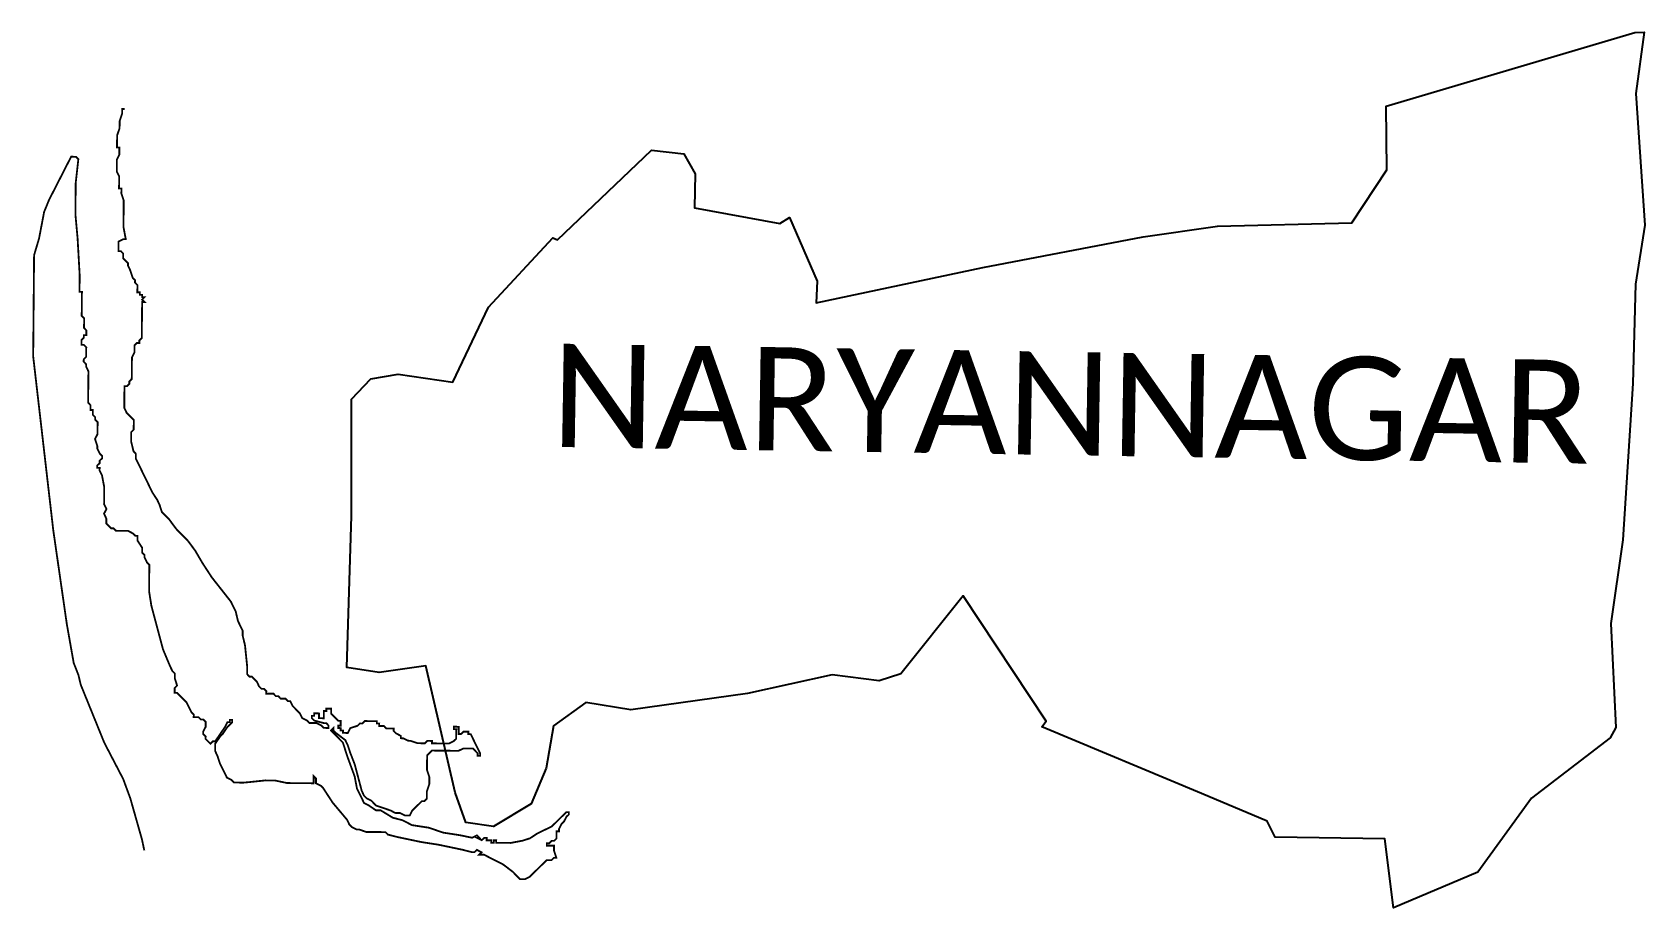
# Model space of a CAD drawing. Header units: metres. Extents: x 291344 to 294026, y 1986387 to 1987843.
import ezdxf

# ---------------------------------------------------------------- set-up
doc = ezdxf.new("R2010")
doc.units = ezdxf.units.M
for name, color, linetype in [('HIGH TIDE LINE', 6, 'Continuous'), ('village', 3, 'Continuous'), ('VILLAGE NAME', 250, 'Continuous')]:
    doc.layers.add(name, color=color, linetype=linetype)
doc.styles.get("Standard").update_dxf_attribs({"font": 'calibri.ttf'})

msp = doc.modelspace()

# ---------------------------------------------------------------- linework, layer by layer
at = {"layer": 'HIGH TIDE LINE', "lineweight": 0}
msp.add_lwpolyline([(291497.8, 1987715.4, 3.01, 3.01, 0), (291493.8, 1987715.4, 3.01, 3.01, 0), (291493.7, 1987707.4, 3.01, 3.01, 0), (291489.6, 1987695.4, 3.01, 3.01, 0), (291489.5, 1987683.4, 3.01, 3.01, 0), (291485.4, 1987671.4, 3.01, 3.01, 0), (291485.2, 1987651.4, 3.01, 3.01, 0), (291489.2, 1987651.3, 3.01, 3.01, 0), (291489.1, 1987639.3, 3.01, 3.01, 0), (291485, 1987631.3, 3.01, 3.01, 0), (291484.8, 1987611.3, 3.01, 3.01, 0), (291488.8, 1987603.2, 3.01, 3.01, 0), (291488.6, 1987583.2, 3.01, 3.01, 0), (291492.6, 1987583.1, 3.01, 3.01, 0), (291492.5, 1987575.1, 3.01, 3.01, 0), (291496.4, 1987563.1, 3.01, 3.01, 0), (291496, 1987519, 3.01, 3.01, 0), (291499.8, 1987498.9, 3.01, 3.01, 0), (291495.8, 1987498.9, 3.01, 3.01, 0), (291487.8, 1987495, 3.01, 3.01, 0), (291487.6, 1987479, 3.01, 3.01, 0), (291491.7, 1987478.9, 3.01, 3.01, 0), (291495.6, 1987474.9, 3.01, 3.01, 0), (291495.5, 1987466.9, 3.01, 3.01, 0), (291503.5, 1987458.8, 3.01, 3.01, 0), (291503.5, 1987454.8, 3.01, 3.01, 0), (291507.4, 1987446.7, 3.01, 3.01, 0), (291511.3, 1987434.6, 3.01, 3.01, 0), (291515.3, 1987430.6, 3.01, 3.01, 0), (291515.2, 1987426.6, 3.01, 3.01, 0), (291519.2, 1987422.5, 3.01, 3.01, 0), (291519.1, 1987410.5, 3.01, 3.01, 0), (291523.1, 1987410.5, 3.01, 3.01, 0), (291523.1, 1987406.5, 3.01, 3.01, 0), (291527.1, 1987406.4, 3.01, 3.01, 0), (291527, 1987402.4, 3.01, 3.01, 0), (291531, 1987402.4, 3.01, 3.01, 0), (291527, 1987398.4, 3.01, 3.01, 0), (291531, 1987394.4, 3.01, 3.01, 0), (291527, 1987394.4, 3.01, 3.01, 0), (291526.4, 1987334.3, 3.01, 3.01, 0), (291522.4, 1987330.3, 3.01, 3.01, 0), (291522.3, 1987326.3, 3.01, 3.01, 0), (291518.3, 1987326.3, 3.01, 3.01, 0), (291514.3, 1987322.4, 3.01, 3.01, 0), (291514.2, 1987310.3, 3.01, 3.01, 0), (291510.1, 1987302.4, 3.01, 3.01, 0), (291509.7, 1987266.3, 3.01, 3.01, 0), (291505.7, 1987262.3, 3.01, 3.01, 0), (291505.7, 1987258.3, 3.01, 3.01, 0), (291501.6, 1987254.3, 3.01, 3.01, 0), (291497.6, 1987254.4, 3.01, 3.01, 0), (291497.3, 1987218.3, 3.01, 3.01, 0), (291501.2, 1987210.2, 3.01, 3.01, 0), (291505.2, 1987206.2, 3.01, 3.01, 0), (291513.1, 1987198.1, 3.01, 3.01, 0), (291513, 1987182.1, 3.01, 3.01, 0), (291508.9, 1987178.1, 3.01, 3.01, 0), (291508.8, 1987162.1, 3.01, 3.01, 0), (291512.7, 1987146, 3.01, 3.01, 0), (291516.6, 1987141.9, 3.01, 3.01, 0), (291516.5, 1987133.9, 3.01, 3.01, 0), (291520.5, 1987125.9, 3.01, 3.01, 0), (291544.1, 1987077.6, 3.01, 3.01, 0), (291552, 1987065.5, 3.01, 3.01, 0), (291555.9, 1987057.4, 3.01, 3.01, 0), (291559.8, 1987045.3, 3.01, 3.01, 0), (291571.7, 1987033.2, 3.01, 3.01, 0), (291577.7, 1987025.1, 3.01, 3.01, 0), (291583.6, 1987017.1, 3.01, 3.01, 0), (291603.5, 1986996.8, 3.01, 3.01, 0), (291615.4, 1986980.7, 3.01, 3.01, 0), (291627.2, 1986960.5, 3.01, 3.01, 0), (291643, 1986936.3, 3.01, 3.01, 0), (291658.9, 1986916.1, 3.01, 3.01, 0), (291674.7, 1986896, 3.01, 3.01, 0), (291682.6, 1986879.9, 3.01, 3.01, 0), (291686.4, 1986863.8, 3.01, 3.01, 0), (291694.3, 1986847.7, 3.01, 3.01, 0), (291694.2, 1986839.7, 3.01, 3.01, 0), (291698.1, 1986823.6, 3.01, 3.01, 0), (291701.8, 1986787.5, 3.01, 3.01, 0), (291701.7, 1986775.4, 3.01, 3.01, 0), (291705.6, 1986771.4, 3.01, 3.01, 0), (291709.6, 1986771.4, 3.01, 3.01, 0), (291713.6, 1986767.3, 3.01, 3.01, 0), (291717.6, 1986763.3, 3.01, 3.01, 0), (291721.5, 1986755.2, 3.01, 3.01, 0), (291725.5, 1986751.2, 3.01, 3.01, 0), (291729.5, 1986751.1, 3.01, 3.01, 0), (291733.5, 1986747.1, 3.01, 3.01, 0), (291733.4, 1986743.1, 3.01, 3.01, 0), (291745.4, 1986743, 3.01, 3.01, 0), (291749.4, 1986738.9, 3.01, 3.01, 0), (291753.4, 1986738.9, 3.01, 3.01, 0), (291757.4, 1986734.8, 3.01, 3.01, 0), (291765.4, 1986734.8, 3.01, 3.01, 0), (291769.4, 1986730.7, 3.01, 3.01, 0), (291773.4, 1986730.7, 3.01, 3.01, 0), (291777.3, 1986722.6, 3.01, 3.01, 0), (291789.2, 1986710.5, 3.01, 3.01, 0), (291793.2, 1986702.4, 3.01, 3.01, 0), (291801.2, 1986698.4, 3.01, 3.01, 0), (291805.1, 1986694.3, 3.01, 3.01, 0), (291817.1, 1986694.2, 3.01, 3.01, 0), (291825.1, 1986690.1, 3.01, 3.01, 0), (291829.1, 1986686.1, 3.01, 3.01, 0), (291837.1, 1986686, 3.01, 3.01, 0), (291837.1, 1986690, 3.01, 3.01, 0), (291833.2, 1986694.1, 3.01, 3.01, 0), (291829.2, 1986694.1, 3.01, 3.01, 0), (291813.2, 1986698.3, 3.01, 3.01, 0), (291809.2, 1986702.3, 3.01, 3.01, 0), (291809.2, 1986706.3, 3.01, 3.01, 0), (291813.2, 1986706.3, 3.01, 3.01, 0), (291813.3, 1986710.3, 3.01, 3.01, 0), (291821.3, 1986710.2, 3.01, 3.01, 0), (291821.2, 1986702.2, 3.01, 3.01, 0), (291829.2, 1986702.1, 3.01, 3.01, 0), (291829.4, 1986714.1, 3.01, 3.01, 0), (291833.4, 1986714.1, 3.01, 3.01, 0), (291833.4, 1986718.1, 3.01, 3.01, 0), (291841.4, 1986718, 3.01, 3.01, 0), (291841.3, 1986710, 3.01, 3.01, 0), (291845.3, 1986706, 3.01, 3.01, 0), (291849.3, 1986701.9, 3.01, 3.01, 0), (291853.3, 1986697.9, 3.01, 3.01, 0), (291857.3, 1986697.9, 3.01, 3.01, 0), (291857.2, 1986689.8, 3.01, 3.01, 0), (291853.2, 1986689.9, 3.01, 3.01, 0), (291853.1, 1986685.9, 3.01, 3.01, 0), (291857.2, 1986685.8, 3.01, 3.01, 0), (291857.1, 1986681.8, 3.01, 3.01, 0), (291861.1, 1986681.8, 3.01, 3.01, 0), (291861.1, 1986677.8, 3.01, 3.01, 0), (291869.1, 1986677.7, 3.01, 3.01, 0), (291873.2, 1986685.7, 3.01, 3.01, 0), (291885.2, 1986689.6, 3.01, 3.01, 0), (291889.3, 1986693.6, 3.01, 3.01, 0), (291893.3, 1986693.5, 3.01, 3.01, 0), (291897.3, 1986697.5, 3.01, 3.01, 0), (291917.4, 1986697.3, 3.01, 3.01, 0), (291917.3, 1986693.3, 3.01, 3.01, 0), (291921.4, 1986693.3, 3.01, 3.01, 0), (291921.3, 1986689.2, 3.01, 3.01, 0), (291929.3, 1986689.2, 3.01, 3.01, 0), (291933.3, 1986685.1, 3.01, 3.01, 0), (291945.3, 1986685, 3.01, 3.01, 0), (291945.3, 1986681, 3.01, 3.01, 0), (291949.3, 1986677, 3.01, 3.01, 0), (291957.2, 1986672.9, 3.01, 3.01, 0), (291957.2, 1986668.9, 3.01, 3.01, 0), (291961.2, 1986668.8, 3.01, 3.01, 0), (291969.2, 1986664.8, 3.01, 3.01, 0), (291973.2, 1986664.7, 3.01, 3.01, 0), (291985.2, 1986660.6, 3.01, 3.01, 0), (291997.2, 1986660.5, 3.01, 3.01, 0), (292001.3, 1986664.5, 3.01, 3.01, 0), (292009.3, 1986664.4, 3.01, 3.01, 0), (292009.2, 1986660.4, 3.01, 3.01, 0), (292037.3, 1986660.1, 3.01, 3.01, 0), (292045.3, 1986664.1, 3.01, 3.01, 0), (292049.4, 1986668, 3.01, 3.01, 0), (292049.5, 1986684.1, 3.01, 3.01, 0), (292045.5, 1986684.1, 3.01, 3.01, 0), (292045.6, 1986688.1, 3.01, 3.01, 0), (292053.6, 1986688, 3.01, 3.01, 0), (292053.5, 1986676, 3.01, 3.01, 0), (292057.5, 1986676, 3.01, 3.01, 0), (292061.5, 1986679.9, 3.01, 3.01, 0), (292069.5, 1986679.9, 3.01, 3.01, 0), (292069.5, 1986675.9, 3.01, 3.01, 0), (292073.5, 1986675.8, 3.01, 3.01, 0), (292085.3, 1986651.7, 3.01, 3.01, 0), (292089.2, 1986643.6, 3.01, 3.01, 0), (292089.2, 1986639.6, 3.01, 3.01, 0), (292085.2, 1986639.6, 3.01, 3.01, 0), (292085.2, 1986643.7, 3.01, 3.01, 0), (292081.3, 1986647.7, 3.01, 3.01, 0), (292077.3, 1986651.7, 3.01, 3.01, 0), (292061.3, 1986651.9, 3.01, 3.01, 0), (292053.2, 1986648, 3.01, 3.01, 0), (292009.1, 1986648.4, 3.01, 3.01, 0), (292005.1, 1986644.4, 3.01, 3.01, 0), (292001, 1986640.4, 3.01, 3.01, 0), (292000.8, 1986616.4, 3.01, 3.01, 0), (292004.7, 1986604.3, 3.01, 3.01, 0), (292004.6, 1986592.3, 3.01, 3.01, 0), (292000.5, 1986580.3, 3.01, 3.01, 0), (292000.4, 1986568.3, 3.01, 3.01, 0), (291996.3, 1986564.3, 3.01, 3.01, 0), (291992.3, 1986564.3, 3.01, 3.01, 0), (291988.3, 1986560.4, 3.01, 3.01, 0), (291980.2, 1986552.4, 3.01, 3.01, 0), (291976.1, 1986548.4, 3.01, 3.01, 0), (291972.1, 1986540.5, 3.01, 3.01, 0), (291964, 1986540.5, 3.01, 3.01, 0), (291956.1, 1986544.6, 3.01, 3.01, 0), (291948, 1986544.7, 3.01, 3.01, 0), (291940.1, 1986548.8, 3.01, 3.01, 0), (291916.1, 1986557, 3.01, 3.01, 0), (291908.2, 1986565.1, 3.01, 3.01, 0), (291900.2, 1986569.2, 3.01, 3.01, 0), (291896.2, 1986573.2, 3.01, 3.01, 0), (291892.3, 1986581.3, 3.01, 3.01, 0), (291880.6, 1986625.5, 3.01, 3.01, 0), (291872.8, 1986645.6, 3.01, 3.01, 0), (291868.9, 1986657.7, 3.01, 3.01, 0), (291865, 1986665.7, 3.01, 3.01, 0), (291849.1, 1986677.9, 3.01, 3.01, 0), (291845.1, 1986681.9, 3.01, 3.01, 0), (291845.1, 1986685.9, 3.01, 3.01, 0), (291841.1, 1986682, 3.01, 3.01, 0), (291845.1, 1986677.9, 3.01, 3.01, 0), (291860.9, 1986661.7, 3.01, 3.01, 0), (291868.7, 1986637.6, 3.01, 3.01, 0), (291880.5, 1986605.4, 3.01, 3.01, 0), (291884.3, 1986585.4, 3.01, 3.01, 0), (291892.2, 1986569.3, 3.01, 3.01, 0), (291896.1, 1986561.2, 3.01, 3.01, 0), (291904.1, 1986557.1, 3.01, 3.01, 0), (291916, 1986549, 3.01, 3.01, 0), (291924, 1986548.9, 3.01, 3.01, 0), (291944, 1986536.7, 3.01, 3.01, 0), (291960, 1986532.6, 3.01, 3.01, 0), (291975.9, 1986524.4, 3.01, 3.01, 0), (292003.9, 1986520.1, 3.01, 3.01, 0), (292027.9, 1986511.9, 3.01, 3.01, 0), (292055.9, 1986507.6, 3.01, 3.01, 0), (292075.9, 1986503.4, 3.01, 3.01, 0), (292084, 1986507.4, 3.01, 3.01, 0), (292088, 1986503.3, 3.01, 3.01, 0), (292083.9, 1986503.4, 3.01, 3.01, 0), (292091.9, 1986499.3, 3.01, 3.01, 0), (292096, 1986503.2, 3.01, 3.01, 0), (292100, 1986503.2, 3.01, 3.01, 0), (292099.9, 1986499.2, 3.01, 3.01, 0), (292108, 1986499.1, 3.01, 3.01, 0), (292107.9, 1986495.1, 3.01, 3.01, 0), (292111.9, 1986495.1, 3.01, 3.01, 0), (292112, 1986499.1, 3.01, 3.01, 0), (292116, 1986499.1, 3.01, 3.01, 0), (292115.9, 1986495, 3.01, 3.01, 0), (292140, 1986494.8, 3.01, 3.01, 0), (292160.1, 1986498.6, 3.01, 3.01, 0), (292172.1, 1986502.5, 3.01, 3.01, 0), (292184.2, 1986510.5, 3.01, 3.01, 0), (292200.3, 1986518.3, 3.01, 3.01, 0), (292208.4, 1986522.3, 3.01, 3.01, 0), (292216.5, 1986530.2, 3.01, 3.01, 0), (292232.6, 1986546.1, 3.01, 3.01, 0), (292236.7, 1986546.1, 3.01, 3.01, 0), (292236.6, 1986542, 3.01, 3.01, 0), (292232.6, 1986538.1, 3.01, 3.01, 0), (292228.5, 1986530.1, 3.01, 3.01, 0), (292224.4, 1986526.1, 3.01, 3.01, 0), (292220.4, 1986518.1, 3.01, 3.01, 0), (292220.3, 1986514.1, 3.01, 3.01, 0), (292216.3, 1986514.2, 3.01, 3.01, 0), (292216.2, 1986502.1, 3.01, 3.01, 0), (292212.2, 1986498.2, 3.01, 3.01, 0), (292208.2, 1986498.2, 3.01, 3.01, 0), (292204.1, 1986494.2, 3.01, 3.01, 0), (292200.1, 1986494.3, 3.01, 3.01, 0), (292200.1, 1986490.3, 3.01, 3.01, 0), (292212.1, 1986490.2, 3.01, 3.01, 0), (292212, 1986482.1, 3.01, 3.01, 0), (292215.9, 1986470.1, 3.01, 3.01, 0), (292211.9, 1986470.1, 3.01, 3.01, 0), (292207.9, 1986466.1, 3.01, 3.01, 0), (292199.8, 1986466.2, 3.01, 3.01, 0), (292195.8, 1986462.2, 3.01, 3.01, 0), (292183.7, 1986450.3, 3.01, 3.01, 0), (292179.6, 1986446.4, 3.01, 3.01, 0), (292175.6, 1986442.4, 3.01, 3.01, 0), (292171.5, 1986438.4, 3.01, 3.01, 0), (292163.5, 1986434.5, 3.01, 3.01, 0), (292155.5, 1986434.5, 3.01, 3.01, 0), (292143.6, 1986446.7, 3.01, 3.01, 0), (292127.6, 1986458.9, 3.01, 3.01, 0), (292111.7, 1986467, 3.01, 3.01, 0), (292095.7, 1986475.2, 3.01, 3.01, 0), (292087.7, 1986475.3, 3.01, 3.01, 0), (292091.7, 1986479.2, 3.01, 3.01, 0), (292083.8, 1986483.3, 3.01, 3.01, 0), (292079.7, 1986479.3, 3.01, 3.01, 0), (292075.7, 1986479.4, 3.01, 3.01, 0), (292059.7, 1986483.5, 3.01, 3.01, 0), (292039.7, 1986487.7, 3.01, 3.01, 0), (292019.7, 1986491.9, 3.01, 3.01, 0), (291991.7, 1986496.2, 3.01, 3.01, 0), (291951.7, 1986504.6, 3.01, 3.01, 0), (291935.7, 1986508.7, 3.01, 3.01, 0), (291931.7, 1986512.8, 3.01, 3.01, 0), (291899.7, 1986513.1, 3.01, 3.01, 0), (291887.7, 1986517.2, 3.01, 3.01, 0), (291883.7, 1986517.2, 3.01, 3.01, 0), (291875.7, 1986521.3, 3.01, 3.01, 0), (291871.7, 1986525.3, 3.01, 3.01, 0), (291867.8, 1986533.4, 3.01, 3.01, 0), (291844, 1986561.7, 3.01, 3.01, 0), (291828.2, 1986585.9, 3.01, 3.01, 0), (291824.2, 1986589.9, 3.01, 3.01, 0), (291816.2, 1986594, 3.01, 3.01, 0), (291816.3, 1986602, 3.01, 3.01, 0), (291812.3, 1986606.1, 3.01, 3.01, 0), (291812.2, 1986594, 3.01, 3.01, 0), (291768.1, 1986594.4, 3.01, 3.01, 0), (291748.1, 1986598.6, 3.01, 3.01, 0), (291732.1, 1986598.8, 3.01, 3.01, 0), (291707.7, 1986596.2, 3.01, 3.01, 0), (291696, 1986595.1, 3.01, 3.01, 0), (291680, 1986595.2, 3.01, 3.01, 0), (291676, 1986599.3, 3.01, 3.01, 0), (291668, 1986603.4, 3.01, 3.01, 0), (291664.1, 1986611.4, 3.01, 3.01, 0), (291656.2, 1986627.5, 3.01, 3.01, 0), (291652.3, 1986639.6, 3.01, 3.01, 0), (291648.4, 1986647.7, 3.01, 3.01, 0), (291648.5, 1986659.7, 3.01, 3.01, 0), (291656.6, 1986671.6, 3.01, 3.01, 0), (291660.7, 1986675.6, 3.01, 3.01, 0), (291668.8, 1986687.6, 3.01, 3.01, 0), (291676.9, 1986695.5, 3.01, 3.01, 0), (291676.9, 1986699.5, 3.01, 3.01, 0), (291672.9, 1986699.5, 3.01, 3.01, 0), (291672.9, 1986695.5, 3.01, 3.01, 0), (291668.9, 1986695.6, 3.01, 3.01, 0), (291664.8, 1986687.6, 3.01, 3.01, 0), (291648.5, 1986663.7, 3.01, 3.01, 0), (291644.5, 1986663.7, 3.01, 3.01, 0), (291640.5, 1986659.8, 3.01, 3.01, 0), (291636.5, 1986663.8, 3.01, 3.01, 0), (291632.5, 1986667.8, 3.01, 3.01, 0), (291632.6, 1986671.8, 3.01, 3.01, 0), (291628.6, 1986675.9, 3.01, 3.01, 0), (291628.6, 1986679.9, 3.01, 3.01, 0), (291632.7, 1986687.9, 3.01, 3.01, 0), (291632.8, 1986695.9, 3.01, 3.01, 0), (291628.8, 1986699.9, 3.01, 3.01, 0), (291624.8, 1986700, 3.01, 3.01, 0), (291620.8, 1986704, 3.01, 3.01, 0), (291612.8, 1986704.1, 3.01, 3.01, 0), (291612.9, 1986708.1, 3.01, 3.01, 0), (291608.9, 1986712.2, 3.01, 3.01, 0), (291601, 1986728.3, 3.01, 3.01, 0), (291597, 1986732.3, 3.01, 3.01, 0), (291585.1, 1986744.4, 3.01, 3.01, 0), (291581.1, 1986744.5, 3.01, 3.01, 0), (291581.2, 1986752.5, 3.01, 3.01, 0), (291585.2, 1986756.5, 3.01, 3.01, 0), (291581.3, 1986768.5, 3.01, 3.01, 0), (291581.4, 1986776.5, 3.01, 3.01, 0), (291577.4, 1986780.6, 3.01, 3.01, 0), (291573.5, 1986788.6, 3.01, 3.01, 0), (291561.7, 1986816.8, 3.01, 3.01, 0), (291542.4, 1986889.2, 3.01, 3.01, 0), (291538.6, 1986913.2, 3.01, 3.01, 0), (291539, 1986957.3, 3.01, 3.01, 0), (291535, 1986961.4, 3.01, 3.01, 0), (291531.1, 1986969.4, 3.01, 3.01, 0), (291531.1, 1986973.4, 3.01, 3.01, 0), (291527.1, 1986977.5, 3.01, 3.01, 0), (291527.2, 1986985.5, 3.01, 3.01, 0), (291519.3, 1986997.6, 3.01, 3.01, 0), (291519.4, 1987005.6, 3.01, 3.01, 0), (291515.4, 1987005.7, 3.01, 3.01, 0), (291511.4, 1987009.7, 3.01, 3.01, 0), (291503.4, 1987013.8, 3.01, 3.01, 0), (291483.4, 1987014, 3.01, 3.01, 0), (291479.4, 1987018, 3.01, 3.01, 0), (291475.4, 1987018, 3.01, 3.01, 0), (291471.4, 1987022.1, 3.01, 3.01, 0), (291467.5, 1987026.1, 3.01, 3.01, 0), (291467.5, 1987034.2, 3.01, 3.01, 0), (291463.6, 1987042.2, 3.01, 3.01, 0), (291467.7, 1987050.2, 3.01, 3.01, 0), (291463.7, 1987058.2, 3.01, 3.01, 0), (291464, 1987086.3, 3.01, 3.01, 0), (291460.2, 1987106.4, 3.01, 3.01, 0), (291456.2, 1987114.4, 3.01, 3.01, 0), (291456.3, 1987118.4, 3.01, 3.01, 0), (291452.3, 1987118.5, 3.01, 3.01, 0), (291452.3, 1987122.5, 3.01, 3.01, 0), (291456.4, 1987126.5, 3.01, 3.01, 0), (291456.4, 1987130.5, 3.01, 3.01, 0), (291460.4, 1987134.4, 3.01, 3.01, 0), (291460.5, 1987138.5, 3.01, 3.01, 0), (291456.5, 1987142.5, 3.01, 3.01, 0), (291452.6, 1987150.5, 3.01, 3.01, 0), (291452.6, 1987154.6, 3.01, 3.01, 0), (291448.7, 1987166.6, 3.01, 3.01, 0), (291452.8, 1987174.6, 3.01, 3.01, 0), (291453, 1987194.6, 3.01, 3.01, 0), (291449, 1987198.7, 3.01, 3.01, 0), (291449, 1987202.7, 3.01, 3.01, 0), (291445.1, 1987206.7, 3.01, 3.01, 0), (291445.1, 1987214.8, 3.01, 3.01, 0), (291441.1, 1987214.8, 3.01, 3.01, 0), (291441.2, 1987222.8, 3.01, 3.01, 0), (291437.2, 1987226.9, 3.01, 3.01, 0), (291437.7, 1987279, 3.01, 3.01, 0), (291433.8, 1987287, 3.01, 3.01, 0), (291433.8, 1987291, 3.01, 3.01, 0), (291429.8, 1987295.1, 3.01, 3.01, 0), (291429.9, 1987299.1, 3.01, 3.01, 0), (291433.9, 1987303.1, 3.01, 3.01, 0), (291434.1, 1987319.1, 3.01, 3.01, 0), (291430.1, 1987323.1, 3.01, 3.01, 0), (291426.1, 1987323.2, 3.01, 3.01, 0), (291426.2, 1987331.2, 3.01, 3.01, 0), (291430.2, 1987335.2, 3.01, 3.01, 0), (291430.2, 1987339.2, 3.01, 3.01, 0), (291434.3, 1987339.1, 3.01, 3.01, 0), (291434.3, 1987347.2, 3.01, 3.01, 0), (291430.4, 1987351.2, 3.01, 3.01, 0), (291430.5, 1987367.2, 3.01, 3.01, 0), (291426.5, 1987371.3, 3.01, 3.01, 0), (291426.9, 1987411.4, 3.01, 3.01, 0), (291422.9, 1987411.4, 3.01, 3.01, 0), (291423.1, 1987439.5, 3.01, 3.01, 0), (291419.7, 1987499.6, 3.01, 3.01, 0), (291416.1, 1987539.7, 3.01, 3.01, 0), (291416.5, 1987591.9, 3.01, 3.01, 0), (291420.9, 1987631.9, 3.01, 3.01, 0), (291416.9, 1987635.9, 3.01, 3.01, 0), (291408.9, 1987636, 3.01, 3.01, 0), (291400.8, 1987620.1, 3.01, 3.01, 0), (291372.2, 1987564.2, 3.01, 3.01, 0), (291364, 1987544.2, 3.01, 3.01, 0), (291355.6, 1987500.2, 3.01, 3.01, 0), (291347.3, 1987472.2, 3.01, 3.01, 0), (291345.8, 1987303.9, 3.01, 3.01, 0), (291379.2, 1987014.9, 3.01, 3.01, 0), (291401.8, 1986858.4, 3.01, 3.01, 0), (291413.2, 1986794.1, 3.01, 3.01, 0), (291421.1, 1986774, 3.01, 3.01, 0), (291424.9, 1986757.9, 3.01, 3.01, 0), (291464.1, 1986661.4, 3.01, 3.01, 0), (291495.6, 1986600.9, 3.01, 3.01, 0), (291507.4, 1986568.8, 3.01, 3.01, 0), (291526.8, 1986500.4, 3.01, 3.01, 0), (291530.6, 1986482.4, 3.01, 3.01, 0)], format="xyseb", dxfattribs=at)
at = {"layer": 'village', "color": 3}
msp.add_polyline3d([(294026.3, 1987522.1, 0), (294010.9, 1987424.2, 0), (294006.4, 1987258.9, 0), (293989.8, 1986998.7, 0), (293970.1, 1986860, 0), (293978.2, 1986686.9, 0), (293968.7, 1986669.8, 0), (293838.1, 1986569.1, 0), (293748.9, 1986446.4, 0), (293608.5, 1986387, 0), (293593.7, 1986501.5, 0), (293411.7, 1986504.4, 0), (293398.4, 1986531, 0), (293289.1, 1986576.8, 0), (293023.2, 1986688.1, 0), (293030.8, 1986697.2, 0), (292892.6, 1986905.5, 0), (292789.2, 1986776.1, 0), (292752.7, 1986764.3, 0), (292674.5, 1986774.4, 0), (292534.1, 1986743.4, 0), (292340.1, 1986716.3, 0), (292265.1, 1986728.3, 0), (292211.4, 1986689.8, 0), (292199.2, 1986619.1, 0), (292174, 1986560, 0), (292111.5, 1986522.2, 0), (292065.6, 1986528.7, 0), (292047.6, 1986578.5, 0), (291998.7, 1986789.3, 0), (291921, 1986778, 0), (291867.4, 1986786.5, 0), (291875, 1987038.8, 0), (291875.4, 1987232.8, 0), (291907.6, 1987266.8, 0), (291953.1, 1987274.4, 0), (292043.7, 1987261.1, 0), (292103.2, 1987385.6, 0), (292210, 1987501.1, 0), (292218.1, 1987497.8, 0), (292374.4, 1987646.8, 0), (292428.2, 1987640.7, 0), (292447, 1987607.8, 0), (292445.8, 1987551.2, 0), (292587.6, 1987524.7, 0), (292603.6, 1987535.1, 0), (292649.7, 1987428.9, 0), (292648, 1987392.9, 0), (292925.4, 1987451.6, 0), (293191.8, 1987502.9, 0), (293315.4, 1987520.4, 0), (293539.2, 1987525.9, 0), (293597.2, 1987614, 0), (293595.9, 1987720, 0), (294009.7, 1987842.5, 0), (294025.2, 1987843, 0), (294011.4, 1987741.1, 0)], close=True, dxfattribs=at)

# ---------------------------------------------------------------- texts
at = {"layer": 'VILLAGE NAME', "insert": (292209, 1987325.3), "char_height": 171.752, "attachment_point": 1, "rotation": 359.0691}
msp.add_mtext_dynamic_manual_height_columns('{\\fCalibri|b0|i0|c0|p34;NARYANNAGAR}', width=2136.794, gutter_width=858.8, heights=[168.9], dxfattribs=at)

doc.saveas('drawing.dxf')
